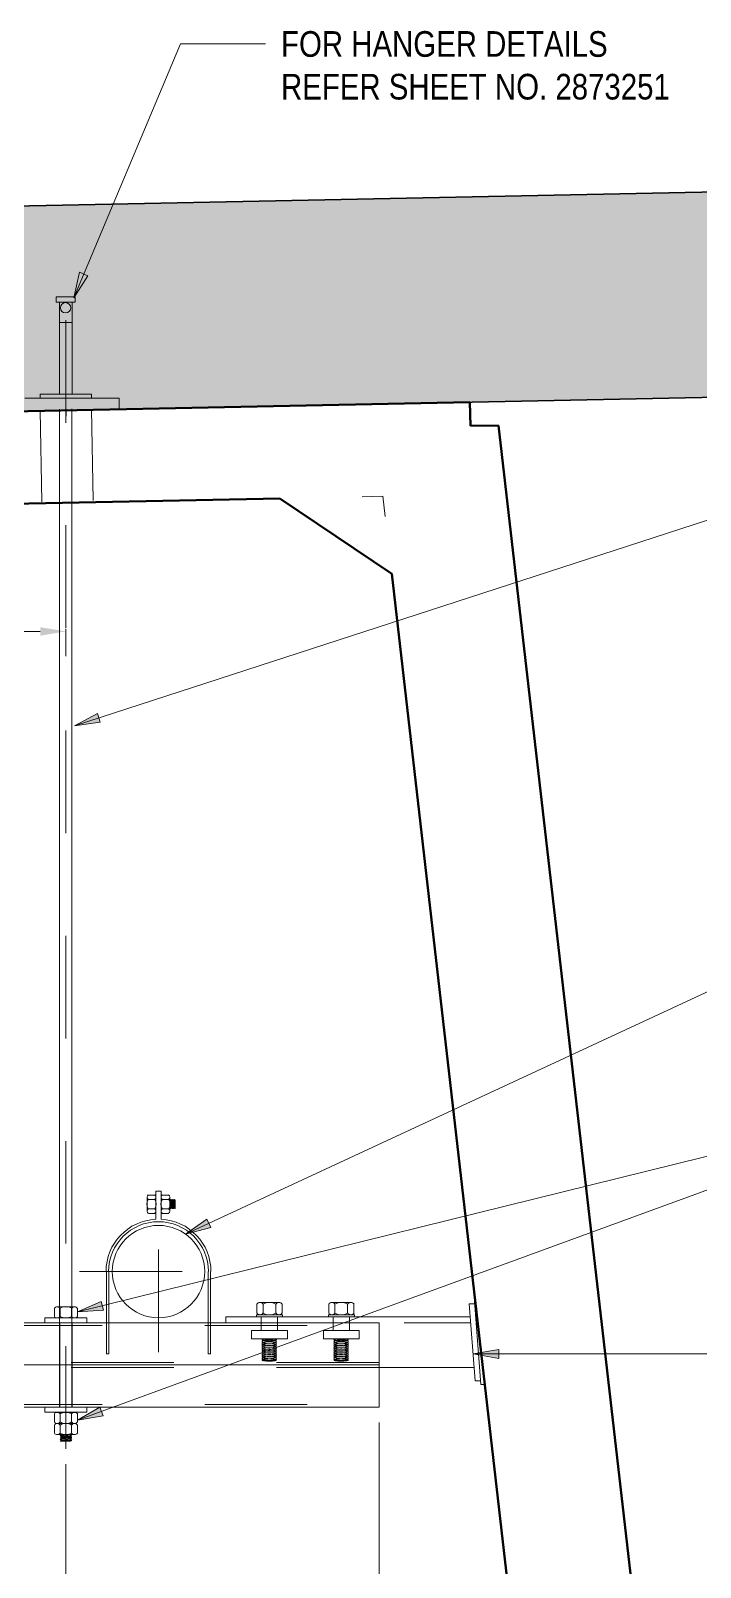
# Model space of a CAD drawing. Header units: metres. Extents: x 0.2 to 10.3, y 2.7 to 5.5.
# Drawn here: x 3.369 to 4.021, y 4.007 to 5.505 of the extents above; entities that cross this region are included whole.
import ezdxf

# ---------------------------------------------------------------- set-up
doc = ezdxf.new("R2010")
doc.units = ezdxf.units.M
for name, pattern in [('Hidden - Small', [0.002294, 0.0015, -0.0007938]), ('JacobsCenter', [0.015, 0.009, -0.0015, 0.003, -0.0015]), ('JacobsDash', [0.0045, 0.003, -0.0015])]:
    doc.linetypes.add(name, pattern=pattern)
doc.layers.get('Defpoints').update_dxf_attribs({"color": 41})
for name, color, linetype, lineweight in [('A-ANNO-DIMS', 7, 'Continuous', 9), ('A-DETL', 7, 'Continuous', 13), ('A-DETL-GENF', 7, 'Continuous', 9), ('G-ANNO-TEXT', 7, 'Continuous', 9)]:
    doc.layers.add(name, color=color, linetype=linetype, lineweight=lineweight)
doc.styles.add('Arial Narrow_2', font='ARIALN.TTF', dxfattribs={"height": 0.025})
doc.styles.add('Arial Narrow_3', font='ARIALN.TTF', dxfattribs={"height": 0.025})
doc.dimstyles.new('Dimension_Standard_O__mm__1', dxfattribs={"dimscale": 0.3048, "dimtxt": 0.025586, "dimasz": 0.082021, "dimexe": 0.07874, "dimexo": 0.049213, "dimgap": 0.049213, "dimtad": 1, "dimdec": 0, "dimlfac": 1000, "dimzin": 0, "dimdsep": 46, "dimtxsty": 'Arial Narrow_2', "dimsah": 1, "dimcen": 0.09, "dimaunit": 1, "dimadec": 4, "dimazin": 0, "dimtfac": 1, "dimtdec": 4, "dimtix": 1, "dimtmove": 0, "dimatfit": 3, "dimfxl": 1, "dimtvp": 1, "dimtfill": 1, "dimtolj": 1, "dimtzin": 0, "dimlwd": 18, "dimlwe": 18, "dimarcsym": 2})
doc.dimstyles.new('Dimension_Standard_T__mm_', dxfattribs={"dimscale": 0.3048, "dimtxt": 0.025586, "dimasz": 0.082021, "dimexe": 0.07874, "dimexo": 0.049213, "dimgap": 0.032808, "dimtad": 1, "dimdec": 0, "dimlfac": 1000, "dimzin": 0, "dimdsep": 46, "dimtxsty": 'Arial Narrow_2', "dimsah": 1, "dimcen": 0.09, "dimaunit": 1, "dimadec": 4, "dimazin": 0, "dimtfac": 1, "dimtdec": 4, "dimtix": 1, "dimtmove": 0, "dimatfit": 3, "dimfxl": 1, "dimtvp": 1, "dimtolj": 1, "dimtzin": 0, "dimlwd": 18, "dimlwe": 18, "dimarcsym": 2})
doc.dimstyles.new('Dimension_Standard_T__mm__1', dxfattribs={"dimscale": 0.3048, "dimtxt": 0.025586, "dimasz": 0.082021, "dimexe": 0.07874, "dimexo": 0.049213, "dimgap": 0.032808, "dimtad": 1, "dimdec": 0, "dimlfac": 1000, "dimzin": 0, "dimdsep": 46, "dimtxsty": 'Arial Narrow_3', "dimsah": 1, "dimcen": 0.09, "dimaunit": 1, "dimadec": 4, "dimazin": 0, "dimtfac": 1, "dimtdec": 4, "dimtix": 1, "dimtmove": 0, "dimatfit": 3, "dimfxl": 1, "dimtvp": 1, "dimtolj": 1, "dimtzin": 0, "dimlwd": 18, "dimlwe": 18, "dimarcsym": 2})

# ---------------------------------------------------------------- blocks, each defined once
blk = doc.blocks.new('1815 DEEP SUPER-T GIRDER_2D - 1815 DEEP SUPER-T GIRDER_2D-V1-DRG-2873256 - TYPE 7 HANGER _1X80 DIA OR 2X80 DIA AND 1X150 DIA_')
at = {"layer": 'A-DETL-GENF', "lineweight": 50}
for p, q in [((-0.99, 0.0602), (-0.4267, 0.0602)), ((-0.4267, 0.037), (-0.4267, 0.0602)), ((-0.4267, 0.037), (-0.3993, 0.037)), ((-0.3993, 0.037), (-0.2655, -1.3748)), ((-0.977, -0.0298), (-0.6139, -0.0298)), ((-0.5063, -0.1056), (-0.6139, -0.0298)), ((-0.5063, -0.1056), (-0.3512, -1.7429))]:
    blk.add_line(p, q, dxfattribs=at)
at = {"layer": 'A-DETL-GENF', "color": 8, "true_color": 0x808080}
for p, q in [((-0.5335, -0.0298), (-0.5135, -0.0298)), ((-0.5135, -0.0298), (-0.5116, -0.0496))]:
    blk.add_line(p, q, dxfattribs=at)
blk = doc.blocks.new('DIMBLOCK1-DRG-2873256 - TYPE 7 HANGER _1X80 DIA OR 2X80 DIA AND 1X150 DIA_')
at = {"layer": 'A-ANNO-DIMS', "color": 0, "lineweight": 18, "transparency": 16777216}
for p, q in [((2.7386, 4.1484), (2.7386, 3.717)), ((3.7086, 4.1484), (3.7086, 3.717)), ((3.6836, 3.741), (2.7636, 3.741))]:
    blk.add_line(p, q, dxfattribs=at)
at = {"layer": 'A-ANNO-DIMS', "color": 0, "transparency": 16777216}
for points in [[(2.7636, 3.7452), (2.7636, 3.7368), (2.7386, 3.741)], [(3.6836, 3.7452), (3.6836, 3.7368), (3.7086, 3.741)]]:
    blk.add_solid(points, dxfattribs=at)
at = {"layer": 'Defpoints', "color": 0, "transparency": 16777216}
for p in [(2.7386, 4.1634), (3.7086, 4.1634), (2.7386, 3.741)]:
    blk.add_point(p, dxfattribs=at)
at = {"layer": 'A-ANNO-DIMS', "color": 0, "lineweight": 18, "transparency": 16777216, "insert": (3.2236, 3.7638), "char_height": 0.025, "width": 0.05702, "attachment_point": 5, "style": 'Arial Narrow_2'}
blk.add_mtext('\\A1;970', dxfattribs=at)
blk = doc.blocks.new('DIMBLOCK2-DRG-2873256 - TYPE 7 HANGER _1X80 DIA OR 2X80 DIA AND 1X150 DIA_')
at = {"layer": 'A-ANNO-DIMS', "color": 0, "lineweight": 18, "transparency": 16777216}
for p, q in [((3.4034, 4.1076), (3.4034, 3.817)), ((3.2236, 4.0778), (3.2236, 3.817)), ((3.3784, 3.841), (3.2486, 3.841))]:
    blk.add_line(p, q, dxfattribs=at)
at = {"layer": 'A-ANNO-DIMS', "color": 0, "transparency": 16777216}
for points in [[(3.2486, 3.8452), (3.2486, 3.8368), (3.2236, 3.841)], [(3.3784, 3.8452), (3.3784, 3.8368), (3.4034, 3.841)]]:
    blk.add_solid(points, dxfattribs=at)
at = {"layer": 'Defpoints', "color": 0, "transparency": 16777216}
for p in [(3.4034, 4.1226), (3.2236, 4.0928), (3.2236, 3.841)]:
    blk.add_point(p, dxfattribs=at)
at = {"layer": 'A-ANNO-DIMS', "color": 0, "lineweight": 18, "transparency": 16777216, "insert": (3.3135, 3.8659), "char_height": 0.025, "width": 0.019981, "attachment_point": 5, "style": 'Arial Narrow_3'}
blk.add_mtext('\\A1;\u200c=', dxfattribs=at)
blk = doc.blocks.new('DIMBLOCK5-DRG-2873256 - TYPE 7 HANGER _1X80 DIA OR 2X80 DIA AND 1X150 DIA_')
at = {"layer": 'A-ANNO-DIMS', "color": 0, "lineweight": 18, "transparency": 16777216}
for p, q in [((3.2341, 5.0337), (3.2341, 4.8952)), ((3.2591, 4.9192), (3.3784, 4.9192)), ((3.4034, 4.9218), (3.4034, 4.8952))]:
    blk.add_line(p, q, dxfattribs=at)
at = {"layer": 'A-ANNO-DIMS', "color": 0, "transparency": 16777216}
for points in [[(3.2591, 4.9233), (3.2591, 4.915), (3.2341, 4.9192)], [(3.3784, 4.9233), (3.3784, 4.915), (3.4034, 4.9192)]]:
    blk.add_solid(points, dxfattribs=at)
at = {"layer": 'Defpoints', "color": 0, "transparency": 16777216}
for p in [(3.2341, 5.0487), (3.4034, 4.9368), (3.4034, 4.9192)]:
    blk.add_point(p, dxfattribs=at)
at = {"layer": 'A-ANNO-DIMS', "color": 0, "lineweight": 18, "transparency": 16777216, "insert": (3.3187, 4.9469), "char_height": 0.025, "width": 0.070178, "attachment_point": 5, "style": 'Arial Narrow_2', "bg_fill": 3, "box_fill_scale": 1.1, "bg_fill_color": 256, "bg_fill_true_color": 13158600, "bg_fill_transparency": 0}
blk.add_mtext('\\A1;170*', dxfattribs=at)
blk = doc.blocks.new('DIMBLOCK10-DRG-2873256 - TYPE 7 HANGER _1X80 DIA OR 2X80 DIA AND 1X150 DIA_')
at = {"layer": 'A-ANNO-DIMS', "color": 0, "lineweight": 18, "transparency": 16777216}
for p, q in [((3.4034, 4.1076), (3.4034, 3.8989)), ((3.3136, 4.0015), (3.3136, 3.8989)), ((3.3386, 3.9229), (3.3784, 3.9229))]:
    blk.add_line(p, q, dxfattribs=at)
at = {"layer": 'A-ANNO-DIMS', "color": 0, "transparency": 16777216}
for points in [[(3.3386, 3.9271), (3.3386, 3.9188), (3.3136, 3.9229)], [(3.3784, 3.9271), (3.3784, 3.9188), (3.4034, 3.9229)]]:
    blk.add_solid(points, dxfattribs=at)
at = {"layer": 'Defpoints', "color": 0, "transparency": 16777216}
for p in [(3.4034, 4.1226), (3.3136, 4.0165), (3.4034, 3.9229)]:
    blk.add_point(p, dxfattribs=at)
at = {"layer": 'A-ANNO-DIMS', "color": 0, "lineweight": 18, "transparency": 16777216, "insert": (3.3585, 3.9507), "char_height": 0.025, "width": 0.038013, "attachment_point": 5, "style": 'Arial Narrow_2', "bg_fill": 3, "box_fill_scale": 1.1, "bg_fill_color": 256, "bg_fill_true_color": 13158600, "bg_fill_transparency": 0}
blk.add_mtext('\\A1;90', dxfattribs=at)

msp = doc.modelspace()

# ---------------------------------------------------------------- hatches: boundary and pattern name
at = {"layer": 'A-DETL-GENF'}
h = msp.add_hatch(dxfattribs=at)
h.set_pattern_fill('FP_1', color=256, style=0, pattern_type=2)
h.set_pattern_definition([(50, (6.772495, 0), (0.0925501, -0.0080936), [0.00968, -0.10645]), (355, (6.77249, 0), (-0.0178988, 0.0970593), [0.00774, -0.08516]), (100.451, (6.780205, -0.00067), (0.0746521, 0.0889572), [0.00822, -0.09047]), (46.184, (6.7725, 0.02581), (0.137706, -0.0213563), [0.01452, -0.15968]), (96.636, (6.78397, 0.02403), (0.1206032, 0.1256891), [0.01234, -0.1357]), (351.184, (6.7725, 0.02581), (0.1205986, 0.1256918), [0.01161, -0.12774]), (21, (6.785395, 0.01935), (0.0770223, -0.05194804), [0.00968, -0.10645]), (326, (6.78539, 0.01935), (0.0314006, 0.0935675), [0.00774, -0.08516]), (71.451, (6.791815, 0.01503), (0.1084195, 0.0416117), [0.00822, -0.09047]), (37.5, (6.772495, 0), (0.00156777, 0.04294984), [0.00034, -0.08379, 0.00034, -0.08612, -0.08548]), (37.5, (6.772495, 0), (0.00156777, 0.04294984), [-0.17058, 0.00034, -0.08515]), (7.5, (6.772495, 0), (0.0339471, 0.0508964), [0.00034, -0.04895, 0.00034, -0.08186, -0.03258]), (7.5, (6.772495, 0), (0.0339471, 0.0508964), [-0.13148, 0.00034, -0.03225]), (327.5, (6.743725, 0), (0.06888044, -0.00291612), [0.00034, -0.03192, 0.00034, -0.10031, -0.13355]), (327.5, (6.743725, 0), (0.06888044, -0.00291612), [-0.1329, 0.00034, -0.13321]), (317.5, (6.730815, 0), (0.07524634, 0.0129182), [0.00034, -0.0416, 0.00034, -0.0665, -0.09484]), (317.5, (6.730815, 0), (0.07524634, 0.0129182), [-0.10877, 0.00034, -0.0945])])
h.paths.add_polyline_path([(2.1146, 5.1089), (4.2318, 5.1512), (4.228, 5.3512), (2.1106, 5.3088)])
at = {"layer": 'G-ANNO-TEXT'}
for points in [[(3.4111, 5.2444), (3.4248, 5.2658), (3.4167, 5.2692)], [(3.4117, 4.8273), (3.4368, 4.8308), (3.4341, 4.8392)], [(3.52, 4.3319), (3.5445, 4.3384), (3.5408, 4.3464)], [(3.4146, 4.2562), (3.4399, 4.2579), (3.4378, 4.2664)], [(3.8002, 4.2152), (3.8252, 4.2108), (3.8252, 4.2196)], [(3.4146, 4.1505), (3.4396, 4.1549), (3.4365, 4.1632)]]:
    msp.add_hatch(color=256, dxfattribs=at).paths.add_polyline_path(points)

# ---------------------------------------------------------------- linework, layer by layer
at = {"layer": 'A-DETL', "lineweight": 35}
for p, q in [((2.1106, 5.3088), (4.228, 5.3512)), ((2.1146, 5.1089), (4.2318, 5.1512))]:
    msp.add_line(p, q, dxfattribs=at)
at = {"layer": 'A-DETL', "linetype": 'JacobsCenter', "lineweight": 9}
for p, q in [((3.4034, 4.1226), (3.4034, 5.2676)), ((3.4038, 5.1289), (3.4037, 5.1358)), ((3.4936, 4.2169), (3.4936, 4.3924)), ((3.4167, 4.2954), (3.5617, 4.2954)), ((3.2367, 4.1134), (3.3817, 4.1134))]:
    msp.add_line(p, q, dxfattribs=at)
at = {"layer": 'A-DETL', "lineweight": 9}
for p, q in [((3.4125, 5.2451), (3.394, 5.2451)), ((3.394, 5.2401), (3.394, 5.2451)), ((3.4125, 5.2401), (3.4125, 5.2451)), ((3.4125, 5.2401), (3.394, 5.2401)), ((3.397, 5.1503), (3.397, 5.2401)), ((3.4095, 5.1503), (3.4095, 5.2401)), ((3.4092, 5.2201), (3.3972, 5.2201)), ((3.4961, 4.3736), (3.4911, 4.3736)), ((3.4911, 4.3464), (3.4911, 4.3736)), ((3.4961, 4.3464), (3.4961, 4.3736)), ((3.4825, 4.3678), (3.4825, 4.3611)), ((3.4825, 4.3678), (3.4825, 4.3611)), ((3.4825, 4.3611), (3.4825, 4.3544)), ((3.4825, 4.3611), (3.4825, 4.3544)), ((3.4837, 4.37), (3.4899, 4.37)), ((3.4837, 4.3656), (3.4899, 4.3656)), ((3.4911, 4.3678), (3.4911, 4.3611)), ((3.4911, 4.3611), (3.4911, 4.3544)), ((3.5035, 4.37), (3.4973, 4.37)), ((3.5035, 4.3656), (3.4973, 4.3656)), ((3.5048, 4.3611), (3.5048, 4.3678)), ((3.5053, 4.3567), (3.5048, 4.3657)), ((3.5053, 4.3647), (3.5048, 4.3657)), ((3.5053, 4.3647), (3.5048, 4.3657)), ((3.5048, 4.3544), (3.5048, 4.3611)), ((3.5048, 4.3578), (3.5053, 4.3567)), ((3.5059, 4.3657), (3.5053, 4.3647)), ((3.5059, 4.3657), (3.5053, 4.3647)), ((3.5059, 4.3578), (3.5053, 4.3647)), ((3.5053, 4.3567), (3.5059, 4.3578)), ((3.5065, 4.3647), (3.5059, 4.3657)), ((3.5065, 4.3567), (3.5059, 4.3657)), ((3.5059, 4.3578), (3.5065, 4.3567)), ((3.507, 4.3657), (3.5065, 4.3647)), ((3.507, 4.3578), (3.5065, 4.3647)), ((3.5065, 4.3567), (3.507, 4.3578)), ((3.5076, 4.3647), (3.507, 4.3657)), ((3.5076, 4.3567), (3.507, 4.3657)), ((3.507, 4.3578), (3.5076, 4.3567)), ((3.5081, 4.3657), (3.5076, 4.3647)), ((3.5081, 4.3578), (3.5076, 4.3647)), ((3.5076, 4.3567), (3.5081, 4.3578)), ((3.5087, 4.3647), (3.5081, 4.3657)), ((3.5087, 4.3567), (3.5081, 4.3657)), ((3.5081, 4.3578), (3.5087, 4.3567)), ((3.5087, 4.3647), (3.5093, 4.3657)), ((3.5093, 4.3578), (3.5087, 4.3647)), ((3.5087, 4.3567), (3.5093, 4.3578)), ((3.5098, 4.3647), (3.5093, 4.3657)), ((3.5093, 4.3657), (3.5098, 4.3567)), ((3.5098, 4.3567), (3.5093, 4.3578)), ((3.5098, 4.3567), (3.5098, 4.3647)), ((3.4837, 4.3566), (3.4899, 4.3566)), ((3.4837, 4.3521), (3.4899, 4.3521)), ((3.5035, 4.3566), (3.4973, 4.3566)), ((3.5035, 4.3521), (3.4973, 4.3521)), ((3.4428, 4.2954), (3.4428, 4.2154)), ((3.4453, 4.2954), (3.4453, 4.2154)), ((3.5419, 4.2954), (3.5419, 4.2154)), ((3.5444, 4.2954), (3.5444, 4.2154)), ((3.3922, 4.2596), (3.3922, 4.2518)), ((3.395, 4.2611), (3.4034, 4.2611)), ((3.395, 4.2611), (3.4034, 4.2611)), ((3.3978, 4.2596), (3.3978, 4.2518)), ((3.4034, 4.2611), (3.4118, 4.2611)), ((3.4034, 4.2611), (3.4118, 4.2611)), ((3.409, 4.2596), (3.409, 4.2518)), ((3.4146, 4.2596), (3.4146, 4.2518)), ((3.5891, 4.2534), (3.6144, 4.2534)), ((3.5891, 4.2514), (3.5891, 4.2534)), ((3.5894, 4.2636), (3.5894, 4.255)), ((3.5925, 4.2653), (3.6017, 4.2653)), ((3.5925, 4.2653), (3.6017, 4.2653)), ((3.5925, 4.2534), (3.6017, 4.2534)), ((3.5955, 4.2636), (3.5955, 4.255)), ((3.6017, 4.2653), (3.611, 4.2653)), ((3.6017, 4.2653), (3.611, 4.2653)), ((3.6017, 4.2534), (3.611, 4.2534)), ((3.6079, 4.2636), (3.6079, 4.255)), ((3.614, 4.2636), (3.614, 4.255)), ((3.6144, 4.2534), (3.6144, 4.2514)), ((3.6591, 4.2534), (3.6844, 4.2534)), ((3.6591, 4.2514), (3.6591, 4.2534)), ((3.6594, 4.2636), (3.6594, 4.255)), ((3.6625, 4.2653), (3.6717, 4.2653)), ((3.6625, 4.2653), (3.6717, 4.2653)), ((3.6625, 4.2534), (3.6717, 4.2534)), ((3.6655, 4.2636), (3.6655, 4.255)), ((3.6717, 4.2653), (3.681, 4.2653)), ((3.6717, 4.2653), (3.681, 4.2653)), ((3.6717, 4.2534), (3.681, 4.2534)), ((3.6779, 4.2636), (3.6779, 4.255)), ((3.684, 4.2636), (3.684, 4.255)), ((3.6844, 4.2534), (3.6844, 4.2514)), ((3.3829, 4.2503), (3.4239, 4.2503)), ((3.3829, 4.2503), (3.3829, 4.2454)), ((3.395, 4.2503), (3.4034, 4.2503)), ((3.4034, 4.2503), (3.4118, 4.2503)), ((3.4239, 4.2503), (3.4239, 4.2454)), ((3.6144, 4.2514), (3.5891, 4.2514)), ((3.6844, 4.2514), (3.6591, 4.2514)), ((3.7086, 4.2044), (2.7386, 4.2044)), ((3.3829, 4.1583), (3.3829, 4.1634)), ((3.4239, 4.1583), (3.4239, 4.1634)), ((3.3829, 4.1583), (3.4239, 4.1583)), ((3.3922, 4.1489), (3.3922, 4.1567)), ((3.395, 4.1581), (3.4034, 4.1581)), ((3.3978, 4.1489), (3.3978, 4.1567)), ((3.4034, 4.1581), (3.4118, 4.1581)), ((3.409, 4.1489), (3.409, 4.1567)), ((3.4146, 4.1489), (3.4146, 4.1567)), ((3.3922, 4.1381), (3.3922, 4.1459)), ((3.395, 4.1473), (3.4034, 4.1473)), ((3.395, 4.1473), (3.4034, 4.1473)), ((3.395, 4.1365), (3.4034, 4.1365)), ((3.3978, 4.1381), (3.3978, 4.1459)), ((3.3992, 4.1365), (3.3979, 4.1358)), ((3.3979, 4.1358), (3.4092, 4.1365)), ((3.3979, 4.1358), (3.3992, 4.1351)), ((3.3992, 4.1351), (3.3979, 4.1344)), ((3.3979, 4.1344), (3.4092, 4.1351)), ((3.3979, 4.1344), (3.3992, 4.1337)), ((3.3992, 4.1337), (3.3979, 4.133)), ((3.3979, 4.133), (3.4092, 4.1337)), ((3.3979, 4.133), (3.3992, 4.1323)), ((3.3992, 4.1351), (3.4079, 4.1358)), ((3.3992, 4.1337), (3.4079, 4.1344)), ((3.3992, 4.1323), (3.4079, 4.133)), ((3.4034, 4.1473), (3.4118, 4.1473)), ((3.4034, 4.1473), (3.4118, 4.1473)), ((3.4034, 4.1365), (3.4118, 4.1365)), ((3.4079, 4.1358), (3.4092, 4.1365)), ((3.4079, 4.1358), (3.4092, 4.1365)), ((3.4092, 4.1351), (3.4079, 4.1358)), ((3.4092, 4.1351), (3.4079, 4.1358)), ((3.4079, 4.1344), (3.4092, 4.1351)), ((3.4092, 4.1337), (3.4079, 4.1344)), ((3.4079, 4.133), (3.4092, 4.1337)), ((3.4092, 4.1323), (3.4079, 4.133)), ((3.409, 4.1381), (3.409, 4.1459)), ((3.4146, 4.1381), (3.4146, 4.1459)), ((3.3992, 4.1323), (3.3979, 4.1316)), ((3.3979, 4.1316), (3.4092, 4.1323)), ((3.3979, 4.1316), (3.3992, 4.1309)), ((3.4092, 4.1309), (3.3979, 4.1302)), ((3.3979, 4.1302), (3.3992, 4.1309)), ((3.3979, 4.1302), (3.4079, 4.1302)), ((3.3992, 4.1309), (3.4079, 4.1316)), ((3.4079, 4.1316), (3.4092, 4.1323)), ((3.4079, 4.1316), (3.4092, 4.1309)), ((3.4079, 4.1302), (3.4092, 4.1309))]:
    msp.add_line(p, q, dxfattribs=at)
at = {"layer": 'A-DETL', "lineweight": 18}
for p, q in [((3.3634, 5.1466), (3.4554, 5.1466)), ((3.3972, 4.1634), (3.3972, 5.1359)), ((3.4092, 4.1634), (3.4092, 5.1362)), ((3.4554, 5.1466), (3.4554, 5.1368)), ((3.3974, 4.2454), (3.3974, 4.1634)), ((3.4094, 4.2454), (3.4094, 4.1634))]:
    msp.add_line(p, q, dxfattribs=at)
at = {"layer": 'A-DETL'}
for p, q in [((3.4284, 5.1503), (3.3784, 5.1503)), ((3.3784, 5.1503), (3.3784, 5.1466)), ((3.4284, 5.1503), (3.4284, 5.1466)), ((3.7964, 4.2639), (3.802, 4.1889)), ((3.7964, 4.2639), (3.8017, 4.2639)), ((3.8015, 4.2666), (3.8076, 4.1853)), ((2.7386, 4.2454), (3.7086, 4.2454)), ((3.5592, 4.2514), (3.7973, 4.2514)), ((3.5592, 4.2514), (3.5592, 4.2454)), ((3.7086, 4.2454), (3.7086, 4.1634)), ((3.4428, 4.2154), (3.4453, 4.2154)), ((3.5419, 4.2154), (3.5444, 4.2154)), ((3.7086, 4.2019), (3.801, 4.2019)), ((3.802, 4.1889), (3.8073, 4.1889)), ((3.8076, 4.1853), (3.8115, 4.1853)), ((2.7386, 4.1634), (3.7086, 4.1634))]:
    msp.add_line(p, q, dxfattribs=at)
at = {"layer": 'A-DETL', "linetype": 'JacobsDash'}
for p, q in [((3.43, 5.0466), (3.4282, 5.1356)), ((3.38, 5.0456), (3.3782, 5.1343)), ((3.7331, 4.2454), (3.7978, 4.2454))]:
    msp.add_line(p, q, dxfattribs=at)
at = {"layer": 'A-DETL', "linetype": 'JacobsDash', "lineweight": 9}
for p, q in [((2.7386, 4.2429), (3.7086, 4.2429)), ((3.7086, 4.2069), (2.7386, 4.2069)), ((3.7086, 4.2019), (2.7386, 4.2019)), ((2.7386, 4.1659), (3.7086, 4.1659))]:
    msp.add_line(p, q, dxfattribs=at)
at = {"layer": 'A-DETL', "linetype": 'Hidden - Small', "lineweight": 9}
for p, q in [((3.6192, 4.2379), (3.5842, 4.2379)), ((3.5842, 4.2299), (3.5842, 4.2379)), ((3.5937, 4.2379), (3.5937, 4.2514)), ((3.6097, 4.2379), (3.6097, 4.2514)), ((3.6192, 4.2299), (3.6192, 4.2379)), ((3.6892, 4.2379), (3.6542, 4.2379)), ((3.6542, 4.2299), (3.6542, 4.2379)), ((3.6637, 4.2379), (3.6637, 4.2514)), ((3.6797, 4.2379), (3.6797, 4.2514)), ((3.6892, 4.2299), (3.6892, 4.2379)), ((3.5842, 4.2299), (3.6192, 4.2299)), ((3.6542, 4.2299), (3.6892, 4.2299))]:
    msp.add_line(p, q, dxfattribs=at)
at = {"layer": 'A-DETL', "lineweight": 9}
msp.add_circle((3.4031, 5.2346), 0.005, dxfattribs=at)
at = {"layer": 'A-DETL', "color": 143, "lineweight": 18, "true_color": 0x78aac8}
msp.add_circle((3.4936, 4.2954), 0.045, dxfattribs=at)
at = {"layer": 'A-DETL', "lineweight": 9}
for centre, radius, start, end in [((3.4906, 4.3611), 0.00827, 147.2084, 212.7916), ((3.4851, 4.3678), 0.00264, 122.1355, 237.8645), ((3.4885, 4.3678), 0.00264, 302.1355, 57.8645), ((3.483, 4.3611), 0.00827, 327.2084, 32.7916), ((3.5043, 4.3611), 0.00827, 147.2084, 212.7916), ((3.4987, 4.3678), 0.00264, 122.1346, 237.8654), ((3.4987, 4.3678), 0.00264, 122.1346, 237.8654), ((3.5021, 4.3678), 0.00264, 302.1346, 57.8654), ((3.5021, 4.3678), 0.00264, 302.1346, 57.8654), ((3.4966, 4.3611), 0.00827, 327.2084, 32.7916), ((3.4936, 4.2954), 0.0511, 92.807, 180), ((3.4936, 4.2954), 0.0486, 0, 180), ((3.4851, 4.3544), 0.00264, 122.1346, 237.8654), ((3.4851, 4.3544), 0.00264, 122.1346, 237.8654), ((3.4885, 4.3544), 0.00264, 302.1346, 57.8654), ((3.4885, 4.3544), 0.00264, 302.1346, 57.8654), ((3.4987, 4.3544), 0.00264, 122.1355, 237.8645), ((3.4936, 4.2954), 0.0511, 0, 87.193), ((3.5021, 4.3544), 0.00264, 302.1355, 57.8645), ((3.395, 4.2578), 0.00331, 32.1355, 147.8645), ((3.4034, 4.2509), 0.0104, 57.2084, 122.7916), ((3.4118, 4.2578), 0.00331, 32.1346, 147.8654), ((3.4118, 4.2578), 0.00331, 32.1346, 147.8654), ((3.5925, 4.2616), 0.00364, 32.1355, 147.8645), ((3.5925, 4.257), 0.00364, 212.1355, 327.8645), ((3.6017, 4.254), 0.0114, 57.2084, 122.7916), ((3.6017, 4.2646), 0.0114, 237.2084, 302.7916), ((3.611, 4.2616), 0.00364, 32.1346, 147.8654), ((3.611, 4.2616), 0.00364, 32.1346, 147.8654), ((3.611, 4.257), 0.00364, 212.1346, 327.8654), ((3.611, 4.257), 0.00364, 212.1346, 327.8654), ((3.6625, 4.2616), 0.00364, 32.1355, 147.8645), ((3.6625, 4.257), 0.00364, 212.1355, 327.8645), ((3.6717, 4.254), 0.0114, 57.2084, 122.7916), ((3.6717, 4.2646), 0.0114, 237.2084, 302.7916), ((3.681, 4.2616), 0.00364, 32.1346, 147.8654), ((3.681, 4.2616), 0.00364, 32.1346, 147.8654), ((3.681, 4.257), 0.00364, 212.1346, 327.8654), ((3.681, 4.257), 0.00364, 212.1346, 327.8654), ((3.395, 4.2535), 0.00331, 212.1355, 327.8645), ((3.4034, 4.2605), 0.0104, 237.2084, 302.7916), ((3.4118, 4.2535), 0.00331, 212.1346, 327.8654), ((3.4118, 4.2535), 0.00331, 212.1346, 327.8654), ((3.395, 4.1549), 0.00331, 32.1355, 147.8645), ((3.395, 4.1506), 0.00331, 212.1355, 327.8645), ((3.395, 4.1441), 0.00331, 32.1355, 147.8645), ((3.4034, 4.1479), 0.0104, 57.2084, 122.7916), ((3.4034, 4.1576), 0.0104, 237.2084, 302.7916), ((3.4034, 4.1371), 0.0104, 57.2084, 122.7916), ((3.4118, 4.1549), 0.00331, 32.1346, 147.8654), ((3.4118, 4.1549), 0.00331, 32.1346, 147.8654), ((3.4118, 4.1506), 0.00331, 212.1346, 327.8654), ((3.4118, 4.1506), 0.00331, 212.1346, 327.8654), ((3.4118, 4.1441), 0.00331, 32.1346, 147.8654), ((3.4118, 4.1441), 0.00331, 32.1346, 147.8654), ((3.395, 4.1398), 0.00331, 212.1355, 327.8645), ((3.4034, 4.1468), 0.0104, 237.2084, 302.7916), ((3.4118, 4.1398), 0.00331, 212.1346, 327.8654), ((3.4118, 4.1398), 0.00331, 212.1346, 327.8654)]:
    msp.add_arc(centre, radius, start, end, dxfattribs=at)
at = {"layer": 'A-DETL', "linetype": 'JacobsDash', "lineweight": 9}
for centre in [(3.6015, 4.2291), (3.6715, 4.2291)]:
    msp.add_ellipse(centre, major_axis=(0.00694, 0), ratio=0.155559, start_param=2.351216, end_param=7.073562, dxfattribs=at)
for centre, ratio in [((3.6015, 4.2273), 0.253311), ((3.6015, 4.2254), 0.285201), ((3.6015, 4.2236), 0.285201), ((3.6015, 4.2217), 0.285201), ((3.6715, 4.2273), 0.253311), ((3.6715, 4.2254), 0.285201), ((3.6715, 4.2236), 0.285201), ((3.6715, 4.2217), 0.285201), ((3.6015, 4.2199), 0.285201), ((3.6015, 4.218), 0.285201), ((3.6015, 4.2162), 0.285201), ((3.6015, 4.2143), 0.285201), ((3.6015, 4.2125), 0.285201), ((3.6015, 4.2106), 0.285201), ((3.6015, 4.2092), 0.147434), ((3.6715, 4.2199), 0.285201), ((3.6715, 4.218), 0.285201), ((3.6715, 4.2162), 0.285201), ((3.6715, 4.2143), 0.285201), ((3.6715, 4.2125), 0.285201), ((3.6715, 4.2106), 0.285201), ((3.6715, 4.2092), 0.147434)]:
    msp.add_ellipse(centre, major_axis=(0.00694, 0), ratio=ratio, dxfattribs=at)
at = {"layer": 'G-ANNO-TEXT'}
for p, q in [((3.4111, 5.2444), (3.5151, 5.4916)), ((3.5151, 5.4916), (3.598, 5.4916)), ((3.4167, 5.2692), (3.4111, 5.2444)), ((3.4111, 5.2444), (3.4248, 5.2658)), ((3.4248, 5.2658), (3.4167, 5.2692)), ((3.4117, 4.8273), (4.3063, 5.1179)), ((3.4341, 4.8392), (3.4117, 4.8273)), ((3.4368, 4.8308), (3.4341, 4.8392)), ((3.4117, 4.8273), (3.4368, 4.8308)), ((3.52, 4.3319), (4.3063, 4.697)), ((3.4146, 4.2562), (4.3063, 4.4765)), ((3.4146, 4.1505), (4.3063, 4.4765)), ((3.5408, 4.3464), (3.52, 4.3319)), ((3.5445, 4.3384), (3.5408, 4.3464)), ((3.52, 4.3319), (3.5445, 4.3384)), ((3.4378, 4.2664), (3.4146, 4.2562)), ((3.4146, 4.2562), (3.4399, 4.2579)), ((3.4399, 4.2579), (3.4378, 4.2664)), ((3.8252, 4.2196), (3.8002, 4.2152)), ((3.8002, 4.2152), (3.8252, 4.2108)), ((3.8002, 4.2152), (4.3579, 4.2152)), ((3.8252, 4.2108), (3.8252, 4.2196)), ((3.4365, 4.1632), (3.4146, 4.1505)), ((3.4396, 4.1549), (3.4365, 4.1632)), ((3.4146, 4.1505), (3.4396, 4.1549))]:
    msp.add_line(p, q, dxfattribs=at)

# ---------------------------------------------------------------- block references
at = {"layer": 'A-DETL-GENF', "color": 8, "true_color": 0x808080, "rotation": 1.145792304612802}
msp.add_blockref('1815 DEEP SUPER-T GIRDER_2D - 1815 DEEP SUPER-T GIRDER_2D-V1-DRG-2873256 - TYPE 7 HANGER _1X80 DIA OR 2X80 DIA AND 1X150 DIA_', (4.2249, 5.0909), dxfattribs=at)

# ---------------------------------------------------------------- texts
at = {"layer": 'G-ANNO-TEXT', "char_height": 0.025, "attachment_point": 1, "style": 'Arial Narrow_2', "bg_fill": 3, "box_fill_scale": 1, "bg_fill_color": 256, "bg_fill_transparency": 0}
for s, insert in [('FOR HANGER DETAILS ', (3.613, 5.5041)), ('REFER SHEET NO. 2873251', (3.613, 5.4625))]:
    msp.add_mtext(s, dxfattribs=dict(at, insert=insert))

# ---------------------------------------------------------------- dimensions: what is measured, and where the dimension line sits
at = {"layer": 'A-ANNO-DIMS', "lineweight": 18}
dim = msp.add_linear_dim(base=(2.7386, 3.741), p1=(3.7086, 4.1634), p2=(2.7386, 4.1634), dimstyle='Dimension_Standard_T__mm_', override={"dimpost": '<>', "dimfxl": 0.97}, dxfattribs=at)
dim.commit()
dim.dimension.update_dxf_attribs({"geometry": 'DIMBLOCK1-DRG-2873256 - TYPE 7 HANGER _1X80 DIA OR 2X80 DIA AND 1X150 DIA_', "text_midpoint": (3.2236, 3.7638)})
dim = msp.add_linear_dim(base=(3.2236, 3.841), p1=(3.4034, 4.1226), p2=(3.2236, 4.0928), text='\u200c=', dimstyle='Dimension_Standard_T__mm__1', override={"dimpost": '<>', "dimfxl": 0.182253}, dxfattribs=at)
dim.commit()
dim.dimension.update_dxf_attribs({"geometry": 'DIMBLOCK2-DRG-2873256 - TYPE 7 HANGER _1X80 DIA OR 2X80 DIA AND 1X150 DIA_', "text_midpoint": (3.3135, 3.8659)})

# ---------------------------------------------------------------- next in the draw order: dimensions: what is measured, and where the dimension line sits
dim = msp.add_linear_dim(base=(3.4034, 4.9192), p1=(3.2341, 5.0487), p2=(3.4034, 4.9368), text='170*', dimstyle='Dimension_Standard_O__mm__1', override={"dimpost": '<>', "dimfxl": 0.202967}, dxfattribs=at)
dim.commit()
dim.dimension.update_dxf_attribs({"geometry": 'DIMBLOCK5-DRG-2873256 - TYPE 7 HANGER _1X80 DIA OR 2X80 DIA AND 1X150 DIA_', "text_midpoint": (3.3187, 4.9469)})
dim = msp.add_linear_dim(base=(3.4034, 3.9229), p1=(3.3136, 4.0165), p2=(3.4034, 4.1226), dimstyle='Dimension_Standard_O__mm__1', override={"dimpost": '<>', "dimfxl": 0.13899}, dxfattribs=at)
dim.commit()
dim.dimension.update_dxf_attribs({"geometry": 'DIMBLOCK10-DRG-2873256 - TYPE 7 HANGER _1X80 DIA OR 2X80 DIA AND 1X150 DIA_', "text_midpoint": (3.3585, 3.9507)})

doc.saveas('drawing.dxf')
